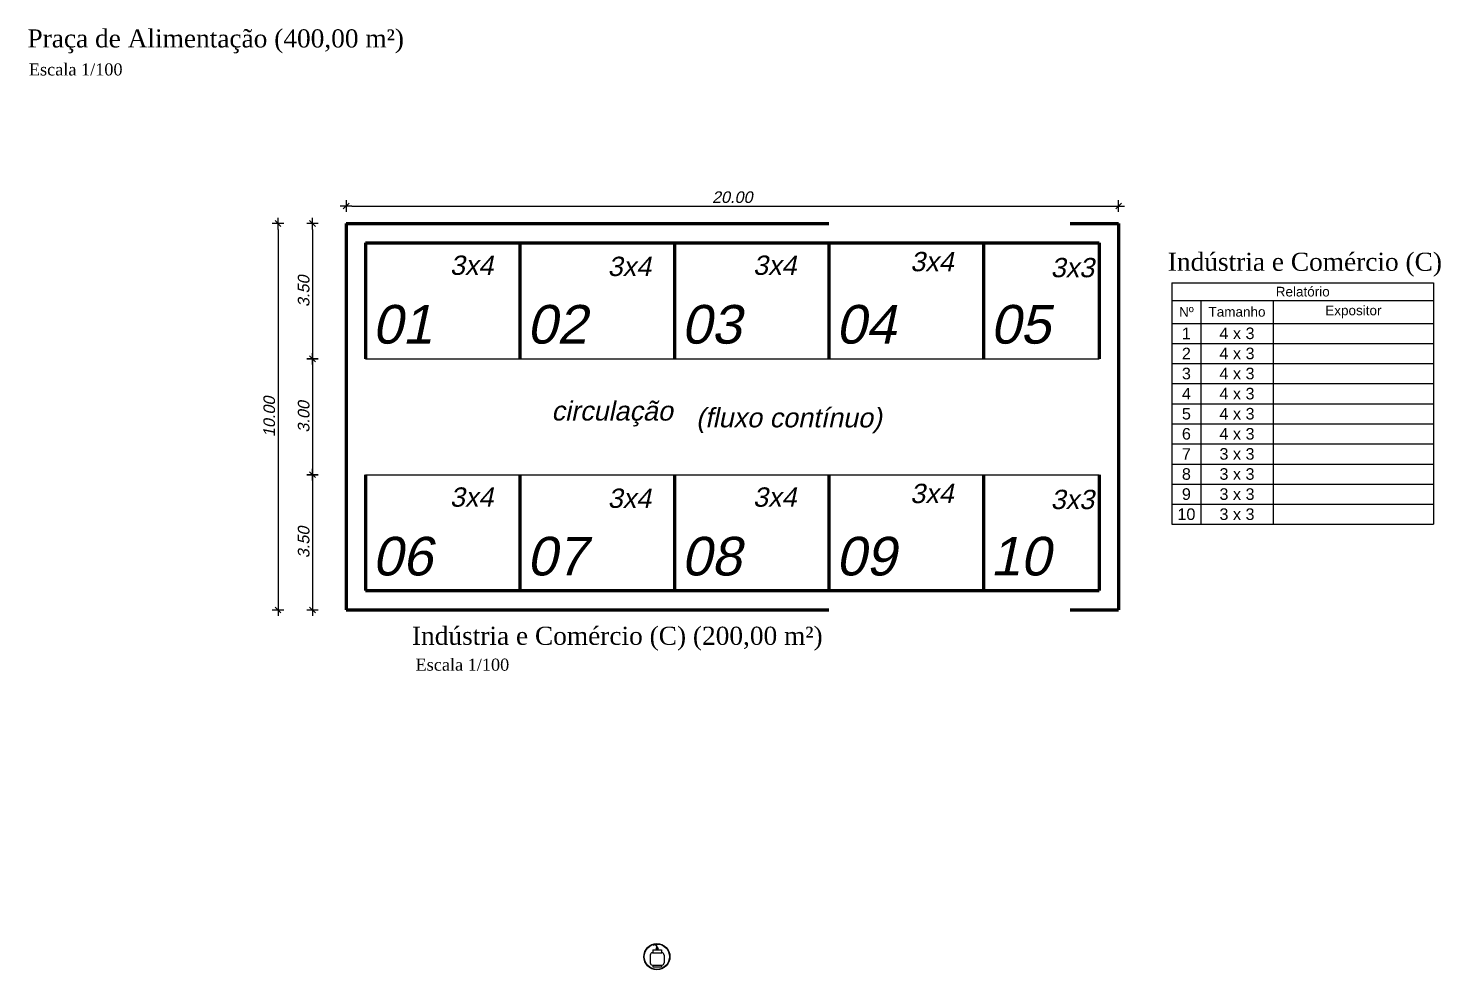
# Model space of a CAD drawing. Header units: metres. Extents: x 2113 to 5678, y -2764 to 956.
# Drawn here: x 3963.13 to 3999.7, y 201.98 to 226.35 of the extents above; entities that cross this region are included whole.
import ezdxf

# ---------------------------------------------------------------- set-up
doc = ezdxf.new("R2010")
doc.units = ezdxf.units.M
doc.header["$MEASUREMENT"] = 0
doc.linetypes.add('DASHED2', pattern=[0.375, 0.25, -0.125])
for name, color, linetype in [('COTASOK', 1, 'Continuous'), ('HACHURAS', 8, 'Continuous'), ('PAREDE', 7, 'Continuous')]:
    doc.layers.add(name, color=color, linetype=linetype)
doc.styles.add('JEF', font='times.ttf', dxfattribs={"height": 0.3})
doc.styles.get("Standard").update_dxf_attribs({"font": 'arial.ttf'})
doc.styles.add('util2000', font='arial.ttf', dxfattribs={"oblique": 12.000028})
doc.dimstyles.new('int_1-50_m_MS_50', dxfattribs={"dimscale": 0.05, "dimtxt": 3, "dimasz": 1.5, "dimexe": 1, "dimexo": 0, "dimgap": 0.75, "dimtad": 1, "dimzin": 1, "dimdsep": 46, "dimtxsty": 'util2000', "dimblk": '_U2_SETA01', "dimcen": 1.5, "dimse1": 1, "dimse2": 1, "dimclrd": 1, "dimclre": 1, "dimclrt": 1, "dimazin": 3, "dimtfac": 1, "dimtix": 1, "dimtmove": 1, "dimatfit": 3, "dimldrblk": '_U2_SETA02', "dimfxl": 1, "dimtzin": 12, "dimarcsym": 0})

# ---------------------------------------------------------------- blocks, each defined once
blk = doc.blocks.new('_U2_SETA01')
at = {"color": 0}
for p, q in [((-1, 0), (1, 0)), ((0, -1), (0, 1))]:
    blk.add_line(p, q, dxfattribs=at)
blk.add_line((-0.5, -0.5), (0.5, 0.5))
blk = doc.blocks.new('*D320')
at = {"layer": 'Defpoints', "color": 0, "ltscale": 0.3, "transparency": 16777216}
for p in [(3991.362, 221.747), (3971.362, 221.294), (3991.362, 221.294)]:
    blk.add_point(p, dxfattribs=at)
at = {"layer": 'PAREDE', "color": 1, "lineweight": -2, "ltscale": 0.3, "transparency": 16777216}
blk.add_line((3971.512, 221.747), (3991.212, 221.747), dxfattribs=at)
at = {"layer": 'PAREDE', "color": 1, "lineweight": -2, "ltscale": 0.3, "transparency": 16777216, "xscale": 0.15, "yscale": 0.15, "zscale": 0.15, "rotation": 180}
blk.add_blockref('_U2_SETA01', (3971.362, 221.747), dxfattribs=at)
at = {"layer": 'PAREDE', "color": 1, "lineweight": -2, "ltscale": 0.3, "transparency": 16777216, "xscale": 0.15, "yscale": 0.15, "zscale": 0.15}
blk.add_blockref('_U2_SETA01', (3991.362, 221.747), dxfattribs=at)
at = {"layer": 'PAREDE', "color": 1, "ltscale": 0.3, "transparency": 16777216, "insert": (3981.362, 221.975), "char_height": 0.3, "attachment_point": 5, "style": 'util2000'}
blk.add_mtext('20.00', dxfattribs=at)
blk = doc.blocks.new('_U2_SETA02')
blk.add_solid([(-1, -0.17), (0, 0), (-1, 0.17)])
blk = doc.blocks.new('*D310')
at = {"layer": 'Defpoints', "color": 0, "ltscale": 0.3, "transparency": 16777216}
for p in [(3971.341, 221.294), (3969.601, 211.294), (3971.689, 211.294)]:
    blk.add_point(p, dxfattribs=at)
at = {"layer": 'PAREDE', "color": 1, "lineweight": -2, "ltscale": 0.3, "transparency": 16777216}
blk.add_line((3969.601, 221.144), (3969.601, 211.444), dxfattribs=at)
at = {"layer": 'PAREDE', "color": 1, "lineweight": -2, "ltscale": 0.3, "transparency": 16777216, "xscale": 0.15, "yscale": 0.15, "zscale": 0.15}
for p, rotation in [((3969.601, 221.294), 90), ((3969.601, 211.294), 270)]:
    blk.add_blockref('_U2_SETA01', p, dxfattribs=dict(at, rotation=rotation))
at = {"layer": 'PAREDE', "color": 1, "ltscale": 0.3, "transparency": 16777216, "insert": (3969.373, 216.294), "char_height": 0.3, "attachment_point": 5, "rotation": 90, "style": 'util2000'}
blk.add_mtext('10.00', dxfattribs=at)
blk = doc.blocks.new('*D311')
at = {"layer": 'Defpoints', "color": 0, "ltscale": 0.3, "transparency": 16777216}
for p in [(3971.37, 221.294), (3970.492, 217.794), (3971.22, 217.794)]:
    blk.add_point(p, dxfattribs=at)
at = {"layer": 'PAREDE', "color": 1, "lineweight": -2, "ltscale": 0.3, "transparency": 16777216}
blk.add_line((3970.492, 221.144), (3970.492, 217.944), dxfattribs=at)
at = {"layer": 'PAREDE', "color": 1, "lineweight": -2, "ltscale": 0.3, "transparency": 16777216, "xscale": 0.15, "yscale": 0.15, "zscale": 0.15}
for p, rotation in [((3970.492, 221.294), 90), ((3970.492, 217.794), 270)]:
    blk.add_blockref('_U2_SETA01', p, dxfattribs=dict(at, rotation=rotation))
at = {"layer": 'PAREDE', "color": 1, "ltscale": 0.3, "transparency": 16777216, "insert": (3970.264, 219.544), "char_height": 0.3, "attachment_point": 5, "rotation": 90, "style": 'util2000'}
blk.add_mtext('3.50', dxfattribs=at)
blk = doc.blocks.new('*D312')
at = {"layer": 'Defpoints', "color": 0, "ltscale": 0.3, "transparency": 16777216}
for p in [(3971.22, 217.794), (3970.492, 214.794), (3971.156, 214.794)]:
    blk.add_point(p, dxfattribs=at)
at = {"layer": 'PAREDE', "color": 1, "lineweight": -2, "ltscale": 0.3, "transparency": 16777216}
blk.add_line((3970.492, 217.644), (3970.492, 214.944), dxfattribs=at)
at = {"layer": 'PAREDE', "color": 1, "lineweight": -2, "ltscale": 0.3, "transparency": 16777216, "xscale": 0.15, "yscale": 0.15, "zscale": 0.15}
for p, rotation in [((3970.492, 217.794), 90), ((3970.492, 214.794), 270)]:
    blk.add_blockref('_U2_SETA01', p, dxfattribs=dict(at, rotation=rotation))
at = {"layer": 'PAREDE', "color": 1, "ltscale": 0.3, "transparency": 16777216, "insert": (3970.264, 216.294), "char_height": 0.3, "attachment_point": 5, "rotation": 90, "style": 'util2000'}
blk.add_mtext('3.00', dxfattribs=at)
blk = doc.blocks.new('*D313')
at = {"layer": 'Defpoints', "color": 0, "ltscale": 0.3, "transparency": 16777216}
for p in [(3971.156, 214.794), (3970.492, 211.294), (3971.092, 211.294)]:
    blk.add_point(p, dxfattribs=at)
at = {"layer": 'PAREDE', "color": 1, "lineweight": -2, "ltscale": 0.3, "transparency": 16777216}
blk.add_line((3970.492, 214.644), (3970.492, 211.444), dxfattribs=at)
at = {"layer": 'PAREDE', "color": 1, "lineweight": -2, "ltscale": 0.3, "transparency": 16777216, "xscale": 0.15, "yscale": 0.15, "zscale": 0.15}
for p, rotation in [((3970.492, 214.794), 90), ((3970.492, 211.294), 270)]:
    blk.add_blockref('_U2_SETA01', p, dxfattribs=dict(at, rotation=rotation))
at = {"layer": 'PAREDE', "color": 1, "ltscale": 0.3, "transparency": 16777216, "insert": (3970.264, 213.044), "char_height": 0.3, "attachment_point": 5, "rotation": 90, "style": 'util2000'}
blk.add_mtext('3.50', dxfattribs=at)
blk = doc.blocks.new('*D314')
at = {"layer": 'Defpoints', "color": 0, "ltscale": 0.3, "transparency": 16777216}
for p in [(3991.362, 221.747), (3971.362, 221.294), (3991.362, 221.294)]:
    blk.add_point(p, dxfattribs=at)
at = {"layer": 'PAREDE', "color": 1, "lineweight": -2, "ltscale": 0.3, "transparency": 16777216}
blk.add_line((3971.512, 221.747), (3991.212, 221.747), dxfattribs=at)
at = {"layer": 'PAREDE', "color": 1, "lineweight": -2, "ltscale": 0.3, "transparency": 16777216, "xscale": 0.15, "yscale": 0.15, "zscale": 0.15, "rotation": 180}
blk.add_blockref('_U2_SETA01', (3971.362, 221.747), dxfattribs=at)
at = {"layer": 'PAREDE', "color": 1, "lineweight": -2, "ltscale": 0.3, "transparency": 16777216, "xscale": 0.15, "yscale": 0.15, "zscale": 0.15}
blk.add_blockref('_U2_SETA01', (3991.362, 221.747), dxfattribs=at)
at = {"layer": 'PAREDE', "color": 1, "ltscale": 0.3, "transparency": 16777216, "insert": (3981.362, 221.975), "char_height": 0.3, "attachment_point": 5, "style": 'util2000'}
blk.add_mtext('20.00', dxfattribs=at)
blk = doc.blocks.new('*D315')
at = {"layer": 'Defpoints', "color": 0, "ltscale": 0.3, "transparency": 16777216}
for p in [(3971.341, 221.294), (3969.601, 211.294), (3971.689, 211.294)]:
    blk.add_point(p, dxfattribs=at)
at = {"layer": 'PAREDE', "color": 1, "lineweight": -2, "ltscale": 0.3, "transparency": 16777216}
blk.add_line((3969.601, 221.144), (3969.601, 211.444), dxfattribs=at)
at = {"layer": 'PAREDE', "color": 1, "lineweight": -2, "ltscale": 0.3, "transparency": 16777216, "xscale": 0.15, "yscale": 0.15, "zscale": 0.15}
for p, rotation in [((3969.601, 221.294), 90), ((3969.601, 211.294), 270)]:
    blk.add_blockref('_U2_SETA01', p, dxfattribs=dict(at, rotation=rotation))
at = {"layer": 'PAREDE', "color": 1, "ltscale": 0.3, "transparency": 16777216, "insert": (3969.373, 216.294), "char_height": 0.3, "attachment_point": 5, "rotation": 90, "style": 'util2000'}
blk.add_mtext('10.00', dxfattribs=at)
blk = doc.blocks.new('*D316')
at = {"layer": 'Defpoints', "color": 0, "ltscale": 0.3, "transparency": 16777216}
for p in [(3971.37, 221.294), (3970.492, 217.794), (3971.22, 217.794)]:
    blk.add_point(p, dxfattribs=at)
at = {"layer": 'PAREDE', "color": 1, "lineweight": -2, "ltscale": 0.3, "transparency": 16777216}
blk.add_line((3970.492, 221.144), (3970.492, 217.944), dxfattribs=at)
at = {"layer": 'PAREDE', "color": 1, "lineweight": -2, "ltscale": 0.3, "transparency": 16777216, "xscale": 0.15, "yscale": 0.15, "zscale": 0.15}
for p, rotation in [((3970.492, 221.294), 90), ((3970.492, 217.794), 270)]:
    blk.add_blockref('_U2_SETA01', p, dxfattribs=dict(at, rotation=rotation))
at = {"layer": 'PAREDE', "color": 1, "ltscale": 0.3, "transparency": 16777216, "insert": (3970.264, 219.544), "char_height": 0.3, "attachment_point": 5, "rotation": 90, "style": 'util2000'}
blk.add_mtext('3.50', dxfattribs=at)
blk = doc.blocks.new('*D317')
at = {"layer": 'Defpoints', "color": 0, "ltscale": 0.3, "transparency": 16777216}
for p in [(3971.22, 217.794), (3970.492, 214.794), (3971.156, 214.794)]:
    blk.add_point(p, dxfattribs=at)
at = {"layer": 'PAREDE', "color": 1, "lineweight": -2, "ltscale": 0.3, "transparency": 16777216}
blk.add_line((3970.492, 217.644), (3970.492, 214.944), dxfattribs=at)
at = {"layer": 'PAREDE', "color": 1, "lineweight": -2, "ltscale": 0.3, "transparency": 16777216, "xscale": 0.15, "yscale": 0.15, "zscale": 0.15}
for p, rotation in [((3970.492, 217.794), 90), ((3970.492, 214.794), 270)]:
    blk.add_blockref('_U2_SETA01', p, dxfattribs=dict(at, rotation=rotation))
at = {"layer": 'PAREDE', "color": 1, "ltscale": 0.3, "transparency": 16777216, "insert": (3970.264, 216.294), "char_height": 0.3, "attachment_point": 5, "rotation": 90, "style": 'util2000'}
blk.add_mtext('3.00', dxfattribs=at)
blk = doc.blocks.new('*D318')
at = {"layer": 'Defpoints', "color": 0, "ltscale": 0.3, "transparency": 16777216}
for p in [(3971.156, 214.794), (3970.492, 211.294), (3971.092, 211.294)]:
    blk.add_point(p, dxfattribs=at)
at = {"layer": 'PAREDE', "color": 1, "lineweight": -2, "ltscale": 0.3, "transparency": 16777216}
blk.add_line((3970.492, 214.644), (3970.492, 211.444), dxfattribs=at)
at = {"layer": 'PAREDE', "color": 1, "lineweight": -2, "ltscale": 0.3, "transparency": 16777216, "xscale": 0.15, "yscale": 0.15, "zscale": 0.15}
for p, rotation in [((3970.492, 214.794), 90), ((3970.492, 211.294), 270)]:
    blk.add_blockref('_U2_SETA01', p, dxfattribs=dict(at, rotation=rotation))
at = {"layer": 'PAREDE', "color": 1, "ltscale": 0.3, "transparency": 16777216, "insert": (3970.264, 213.044), "char_height": 0.3, "attachment_point": 5, "rotation": 90, "style": 'util2000'}
blk.add_mtext('3.50', dxfattribs=at)
blk = doc.blocks.new('*T319')
at = {"layer": 'PAREDE', "color": 0, "linetype": 'ByBlock', "lineweight": -2, "transparency": 16777216}
for p, q in [((0, 0), (6.776, 0)), ((0, 0), (0, -6.246)), ((6.776, 0), (6.776, -6.246)), ((0, -0.453), (6.776, -0.453)), ((0.752, -0.453), (0.752, -6.246)), ((2.621, -0.453), (2.621, -6.246)), ((0, -1.046), (6.776, -1.046)), ((0, -1.566), (6.776, -1.566)), ((0, -2.086), (6.776, -2.086)), ((0, -2.606), (6.776, -2.606)), ((0, -3.126), (6.776, -3.126)), ((0, -3.646), (6.776, -3.646)), ((0, -4.166), (6.776, -4.166)), ((0, -4.686), (6.776, -4.686)), ((0, -5.206), (6.776, -5.206)), ((0, -5.726), (6.776, -5.726)), ((0, -6.246), (6.776, -6.246))]:
    blk.add_line(p, q, dxfattribs=at)
at = {"layer": 'PAREDE', "color": 0, "transparency": 16777216, "attachment_point": 5}
for s, insert, char_height, width in [('Relatório', (3.388, -0.227), 0.25, 6.65645), ('Nº ', (0.376, -0.749), 0.25, 0.63213), ('Tamanho', (1.686, -0.749), 0.25, 1.74858), ('Expositor', (4.699, -0.749), 0.25, 4.03574), ('1', (0.376, -1.306), 0.3, 0.63213), ('4 x 3', (1.686, -1.306), 0.3, 1.74858), ('2', (0.376, -1.826), 0.3, 0.63213), ('4 x 3', (1.686, -1.826), 0.3, 1.74858), ('3', (0.376, -2.346), 0.3, 0.63213), ('4 x 3', (1.686, -2.346), 0.3, 1.74858), ('4', (0.376, -2.866), 0.3, 0.63213), ('4 x 3', (1.686, -2.866), 0.3, 1.74858), ('5', (0.376, -3.386), 0.3, 0.63213), ('4 x 3', (1.686, -3.386), 0.3, 1.74858), ('6', (0.376, -3.906), 0.3, 0.63213), ('4 x 3', (1.686, -3.906), 0.3, 1.74858), ('7', (0.376, -4.426), 0.3, 0.63213), ('3 x 3', (1.686, -4.426), 0.3, 1.74858), ('8', (0.376, -4.946), 0.3, 0.63213), ('3 x 3', (1.686, -4.946), 0.3, 1.74858), ('9', (0.376, -5.466), 0.3, 0.63213), ('3 x 3', (1.686, -5.466), 0.3, 1.74858), ('10', (0.376, -5.986), 0.3, 0.63213), ('3 x 3', (1.686, -5.986), 0.3, 1.74858)]:
    blk.add_mtext(s, dxfattribs=dict(at, insert=insert, char_height=char_height, width=width))

msp = doc.modelspace()

# ---------------------------------------------------------------- linework, layer by layer
for p, q in [((3979.236, 202.362), (3979.236, 202.322)), ((3979.236, 202.322), (3979.236, 202.162)), ((3979.296, 202.422), (3979.536, 202.422)), ((3979.306, 202.502), (3979.306, 202.422)), ((3979.306, 202.502), (3979.526, 202.502)), ((3979.406, 202.578), (3979.41, 202.578)), ((3979.406, 202.568), (3979.406, 202.578)), ((3979.406, 202.568), (3979.413, 202.568)), ((3979.41, 202.578), (3979.41, 202.569)), ((3979.41, 202.569), (3979.413, 202.569)), ((3979.413, 202.562), (3979.413, 202.577)), ((3979.413, 202.577), (3979.42, 202.577)), ((3979.414, 202.501), (3979.414, 202.508)), ((3979.419, 202.501), (3979.419, 202.508)), ((3979.42, 202.562), (3979.42, 202.577)), ((3979.526, 202.502), (3979.526, 202.422)), ((3979.596, 202.362), (3979.596, 202.322)), ((3979.596, 202.322), (3979.596, 202.162)), ((3979.296, 202.102), (3979.536, 202.102)), ((3979.306, 202.102), (3979.526, 202.102)), ((3979.306, 202.102), (3979.306, 202.062)), ((3979.306, 202.062), (3979.526, 202.062)), ((3979.526, 202.102), (3979.526, 202.062))]:
    msp.add_line(p, q)
for centre, radius in [((3979.408, 202.322), 0.338), ((3979.408, 202.322), 0.328), ((3979.416, 202.535), 0.0274), ((3979.416, 202.535), 0.00821)]:
    msp.add_circle(centre, radius)
for centre, radius, start, end in [((3979.354, 202.566), 0.0662, 10.3018, 126.9834), ((3979.354, 202.566), 0.0612, 10.3018, 126.9834), ((3979.296, 202.362), 0.06, 90, 180), ((3979.536, 202.362), 0.06, 0, 90), ((3979.296, 202.162), 0.06, 180, 270), ((3979.536, 202.162), 0.06, 270, 0)]:
    msp.add_arc(centre, radius, start, end)
at = {"layer": 'HACHURAS'}
for p, q in [((3971.862, 217.794), (3990.862, 217.794)), ((3971.862, 214.794), (3990.862, 214.794))]:
    msp.add_line(p, q, dxfattribs=at)
at = {"layer": 'PAREDE', "linetype": 'DASHED2', "lineweight": 80, "ltscale": 50}
for p, q in [((3971.362, 221.294), (3971.362, 211.294)), ((3971.362, 221.294), (3991.362, 221.294)), ((3991.362, 221.294), (3991.362, 211.294)), ((3971.362, 211.294), (3991.362, 211.294))]:
    msp.add_line(p, q, dxfattribs=at)
at = {"layer": 'PAREDE', "lineweight": 80}
for p, q in [((3971.862, 220.794), (3971.862, 217.794)), ((3971.862, 220.794), (3990.862, 220.794)), ((3975.862, 220.794), (3975.862, 217.794)), ((3979.862, 220.794), (3979.862, 217.794)), ((3983.862, 220.794), (3983.862, 217.794)), ((3987.862, 220.794), (3987.862, 217.794)), ((3990.862, 220.794), (3990.862, 217.794)), ((3971.862, 214.794), (3971.862, 211.794)), ((3975.862, 214.794), (3975.862, 211.794)), ((3979.862, 214.794), (3979.862, 211.794)), ((3983.862, 214.794), (3983.862, 211.794)), ((3987.862, 214.794), (3987.862, 211.794)), ((3990.862, 214.794), (3990.862, 211.794)), ((3971.862, 211.794), (3990.862, 211.794))]:
    msp.add_line(p, q, dxfattribs=at)

# ---------------------------------------------------------------- block references
msp.add_blockref('*T319', (3992.741, 219.757))

# ---------------------------------------------------------------- texts
at = {"layer": 'COTASOK', "style": 'JEF'}
for s, p in [('Praça de Alimentação (400,00 m²)', (3963.112, 225.851)), ('Indústria e Comércio (C) ', (3992.636, 220.071)), ('Indústria e Comércio (C) (200,00 m²)', (3973.066, 210.392))]:
    msp.add_text(s, height=0.46875, dxfattribs=at).set_placement(p)
at = {"layer": 'COTASOK', "char_height": 0.3125, "width": 11.83437, "attachment_point": 1, "style": 'JEF'}
for insert in [(3963.149, 225.439), (3973.16, 210.035), (3973.16, 210.035)]:
    msp.add_mtext('Escala 1/100', dxfattribs=dict(at, insert=insert))
at = {"layer": 'PAREDE', "color": 1, "attachment_point": 7, "rotation": 359.9678, "style": 'util2000'}
for s, insert, char_height in [('{\\f@Arial Unicode MS|b0|i0|c0|p34;\\C256;3x4}', (3985.966, 220.053), 0.5), ('{\\f@Arial Unicode MS|b0|i0|c0|p34;\\C256;3x4}', (3974.048, 219.959), 0.5), ('{\\f@Arial Unicode MS|b0|i0|c0|p34;\\C256;3x4}', (3978.133, 219.929), 0.5), ('{\\f@Arial Unicode MS|b0|i0|c0|p34;\\C256;3x4}', (3981.896, 219.959), 0.5), ('{\\f@Arial Unicode MS|b0|i0|c0|p34;\\C256;3x3}', (3989.602, 219.898), 0.5), ('{\\f@Arial Unicode MS|b0|i0|c0|p34;\\C256;\\P\\H1.4286x;01}', (3972.041, 218.173), 0.7), ('{\\f@Arial Unicode MS|b0|i0|c0|p34;\\C256;\\P\\H1.4286x;02}', (3976.041, 218.173), 0.7), ('{\\f@Arial Unicode MS|b0|i0|c0|p34;\\C256;\\P\\H1.4286x;03}', (3980.041, 218.173), 0.7), ('{\\f@Arial Unicode MS|b0|i0|c0|p34;\\C256;\\P\\H1.4286x;04}', (3984.041, 218.173), 0.7), ('{\\f@Arial Unicode MS|b0|i0|c0|p34;\\C256;\\P\\H1.4286x;05}', (3988.041, 218.173), 0.7), ('{\\f@Arial Unicode MS|b0|i0|c0|p34;\\C256;circulação}', (3976.677, 216.043), 0.5), ('{\\f@Arial Unicode MS|b0|i0|c0|p34;\\C256;circulação}', (3976.677, 216.043), 0.5), ('{\\f@Arial Unicode MS|b0|i0|c0|p34;\\C256;(fluxo contínuo)}', (3980.42, 215.871), 0.5), ('{\\f@Arial Unicode MS|b0|i0|c0|p34;\\C256;(fluxo contínuo)}', (3980.42, 215.871), 0.5), ('{\\f@Arial Unicode MS|b0|i0|c0|p34;\\C256;3x4}', (3974.048, 213.959), 0.5), ('{\\f@Arial Unicode MS|b0|i0|c0|p34;\\C256;3x4}', (3978.133, 213.929), 0.5), ('{\\f@Arial Unicode MS|b0|i0|c0|p34;\\C256;3x4}', (3981.896, 213.959), 0.5), ('{\\f@Arial Unicode MS|b0|i0|c0|p34;\\C256;3x4}', (3985.966, 214.053), 0.5), ('{\\f@Arial Unicode MS|b0|i0|c0|p34;\\C256;3x3}', (3989.602, 213.898), 0.5), ('{\\f@Arial Unicode MS|b0|i0|c0|p34;\\C256;\\P\\H1.4286x;06}', (3972.041, 212.173), 0.7), ('{\\f@Arial Unicode MS|b0|i0|c0|p34;\\C256;\\P\\H1.4286x;07}', (3976.041, 212.173), 0.7), ('{\\f@Arial Unicode MS|b0|i0|c0|p34;\\C256;\\P\\H1.4286x;08}', (3980.041, 212.173), 0.7), ('{\\f@Arial Unicode MS|b0|i0|c0|p34;\\C256;\\P\\H1.4286x;09}', (3984.041, 212.173), 0.7), ('{\\f@Arial Unicode MS|b0|i0|c0|p34;\\C256;\\P\\H1.4286x;10}', (3988.041, 212.173), 0.7)]:
    msp.add_mtext(s, dxfattribs=dict(at, insert=insert, char_height=char_height))

# ---------------------------------------------------------------- dimensions: what is measured, and where the dimension line sits
at = {"layer": 'PAREDE', "ltscale": 0.3}
for picture in ['*D320', '*D314']:
    dim = msp.add_linear_dim(base=(3991.362, 221.747), p1=(3971.362, 221.294), p2=(3991.362, 221.294), dimstyle='int_1-50_m_MS_50', override={"dimscale": 0.1}, dxfattribs=at)
    dim.commit()
    dim.dimension.update_dxf_attribs({"geometry": picture, "text_midpoint": (3981.362, 221.975)})
for base, p1, p2, picture, middle in [((3969.601, 211.294), (3971.341, 221.294), (3971.689, 211.294), '*D310', (3969.373, 216.294)), ((3969.601, 211.294), (3971.341, 221.294), (3971.689, 211.294), '*D315', (3969.373, 216.294)), ((3970.492, 217.794), (3971.37, 221.294), (3971.22, 217.794), '*D311', (3970.264, 219.544)), ((3970.492, 217.794), (3971.37, 221.294), (3971.22, 217.794), '*D316', (3970.264, 219.544)), ((3970.492, 214.794), (3971.22, 217.794), (3971.156, 214.794), '*D312', (3970.264, 216.294)), ((3970.492, 214.794), (3971.22, 217.794), (3971.156, 214.794), '*D317', (3970.264, 216.294)), ((3970.492, 211.294), (3971.156, 214.794), (3971.092, 211.294), '*D313', (3970.264, 213.044)), ((3970.492, 211.294), (3971.156, 214.794), (3971.092, 211.294), '*D318', (3970.264, 213.044))]:
    dim = msp.add_linear_dim(base=base, p1=p1, p2=p2, angle=90, dimstyle='int_1-50_m_MS_50', override={"dimscale": 0.1}, dxfattribs=at)
    dim.commit()
    dim.dimension.update_dxf_attribs({"geometry": picture, "text_midpoint": middle})

doc.saveas('drawing.dxf')
